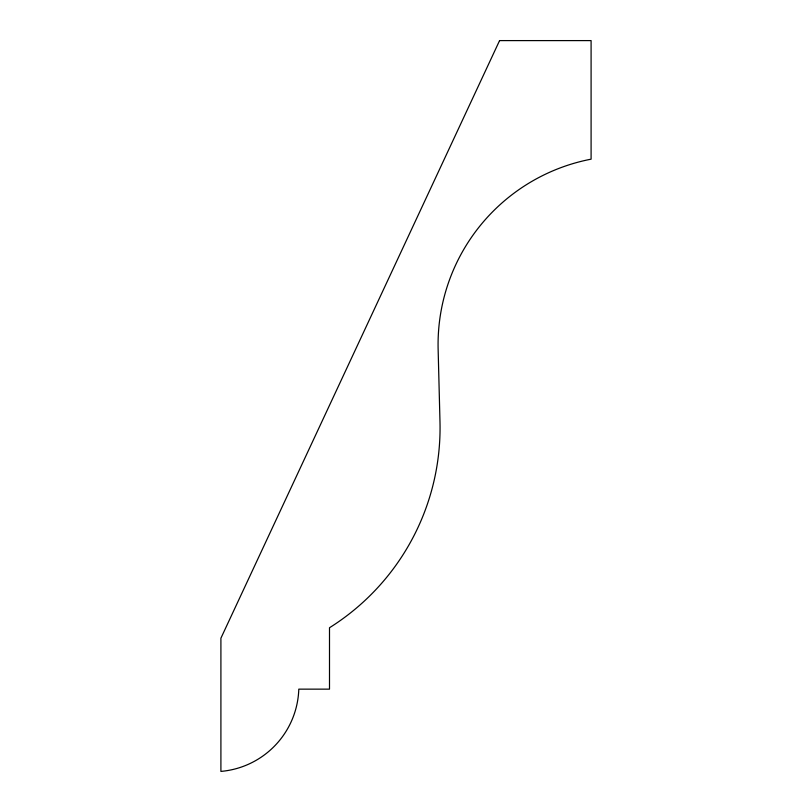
<?xml version="1.0" encoding="UTF-8"?>
<svg xmlns="http://www.w3.org/2000/svg" width="812" height="812" viewBox="0 0 812 812"><rect width="100%" height="100%" fill="white"/><g stroke="black" fill="none" stroke-linecap="round" stroke-linejoin="round"><path stroke-width="1.22" d="M499.573 40.6L220.905 638.202L220.905 771.4A85.28 85.28 0 0 0 298.796 689.144L329.499 689.144L329.499 627.737A236.018 236.018 0 0 0 439.982 421.824L438.135 349.312A188.749 188.749 0 0 1 591.095 159.172L591.095 40.6L499.573 40.6"/></g></svg>
